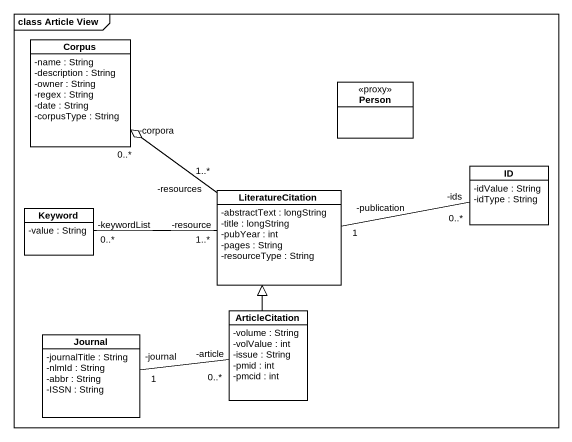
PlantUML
@startuml
mainframe class Article View
hide circle
hide empty members
skinparam classAttributeIconSize 0
class Corpus {
  -name : String
  -description : String
  -owner : String
  -regex : String
  -date : String
  -corpusType : String
}
class "Person" as Person_ <<proxy>>
class ID {
  -idValue : String
  -idType : String
}
class Keyword {
  -value : String
}
class LiteratureCitation {
  -abstractText : longString
  -title : longString
  -pubYear : int
  -pages : String
  -resourceType : String
}
class ArticleCitation {
  -volume : String
  -volValue : int
  -issue : String
  -pmid : int
  -pmcid : int
}
class Journal {
  -journalTitle : String
  -nlmId : String
  -abbr : String
  -ISSN : String
}
Corpus "-corpora\n0..*" o-- "-resources\n1..*" LiteratureCitation
Keyword "-keywordList\n0..*" -right- "-resource\n1..*" LiteratureCitation
LiteratureCitation "-publication\n1" -right- "-ids\n0..*" ID
ArticleCitation -up-|> LiteratureCitation
ArticleCitation "-article\n0..*" -left- "-journal\n1" Journal
@enduml
